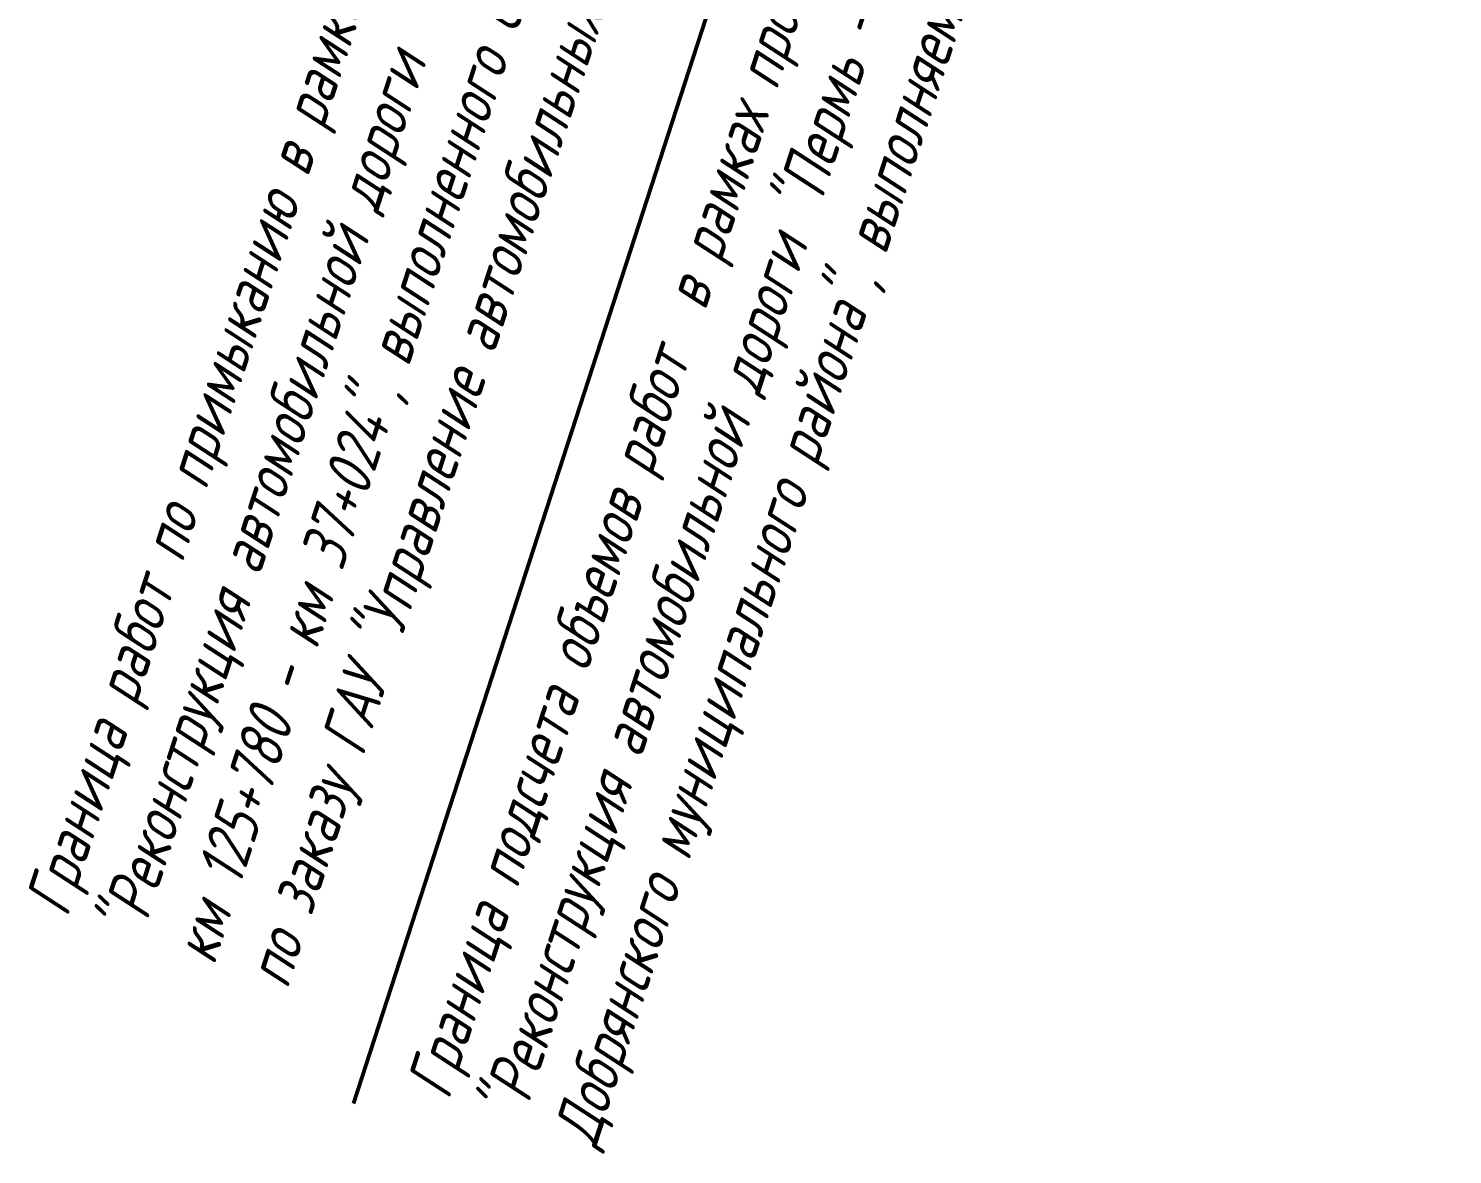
# Model space of a CAD drawing. Header units: millimetres. Extents: x -1799 to 6962, y -1020 to 4121.
# Drawn here: x -1789.9 to -1605.4, y 3675.8 to 3821.6 of the extents above; entities that cross this region are included whole.
import ezdxf

# ---------------------------------------------------------------- set-up
doc = ezdxf.new("R2010")
doc.units = ezdxf.units.MM
doc.linetypes.add('CONTI', pattern=[0])
doc.styles.add('ГОСТ', font='', dxfattribs={"oblique": 15, "height": 4})
doc.styles.get('ГОСТ').set_extended_font_data('GOST type A')

msp = doc.modelspace()

# ---------------------------------------------------------------- linework, layer by layer
at = {"color": 1, "linetype": 'CONTI', "lineweight": 50}
msp.add_line((-1747.85, 3682.37, 352.43), (-1605.45, 4120.58, -88.59), dxfattribs=at)

# ---------------------------------------------------------------- texts
at = {"color": 1, "linetype": 'Continuous', "char_height": 6, "attachment_point": 1, "rotation": 71.9979, "style": 'ГОСТ'}
for s, insert in [('Граница работ по примыканию в рамках проекта 12/06 \\P"Реконструкция автомобильной дороги "Пермь - Березники"\\Pкм 125+780 - км 37+024", выполненного ООО "ПСП "Автомост" \\Pпо заказу ГАУ "Управление автомобильных дорог Пермского края" ', (-1790.62, 3708.15, 327.14)), ('Граница подсчета объемов работ  в рамках проекта 01/11 \\P"Реконструкция автомобильной дороги "Пермь - Березники" - Гари"\\PДобрянского муниципального района", выполняемого ООО "ПСК ФриВэй"', (-1741.2, 3684.5, 327.14))]:
    msp.add_mtext(s, dxfattribs=dict(at, insert=insert))

doc.saveas('drawing.dxf')
